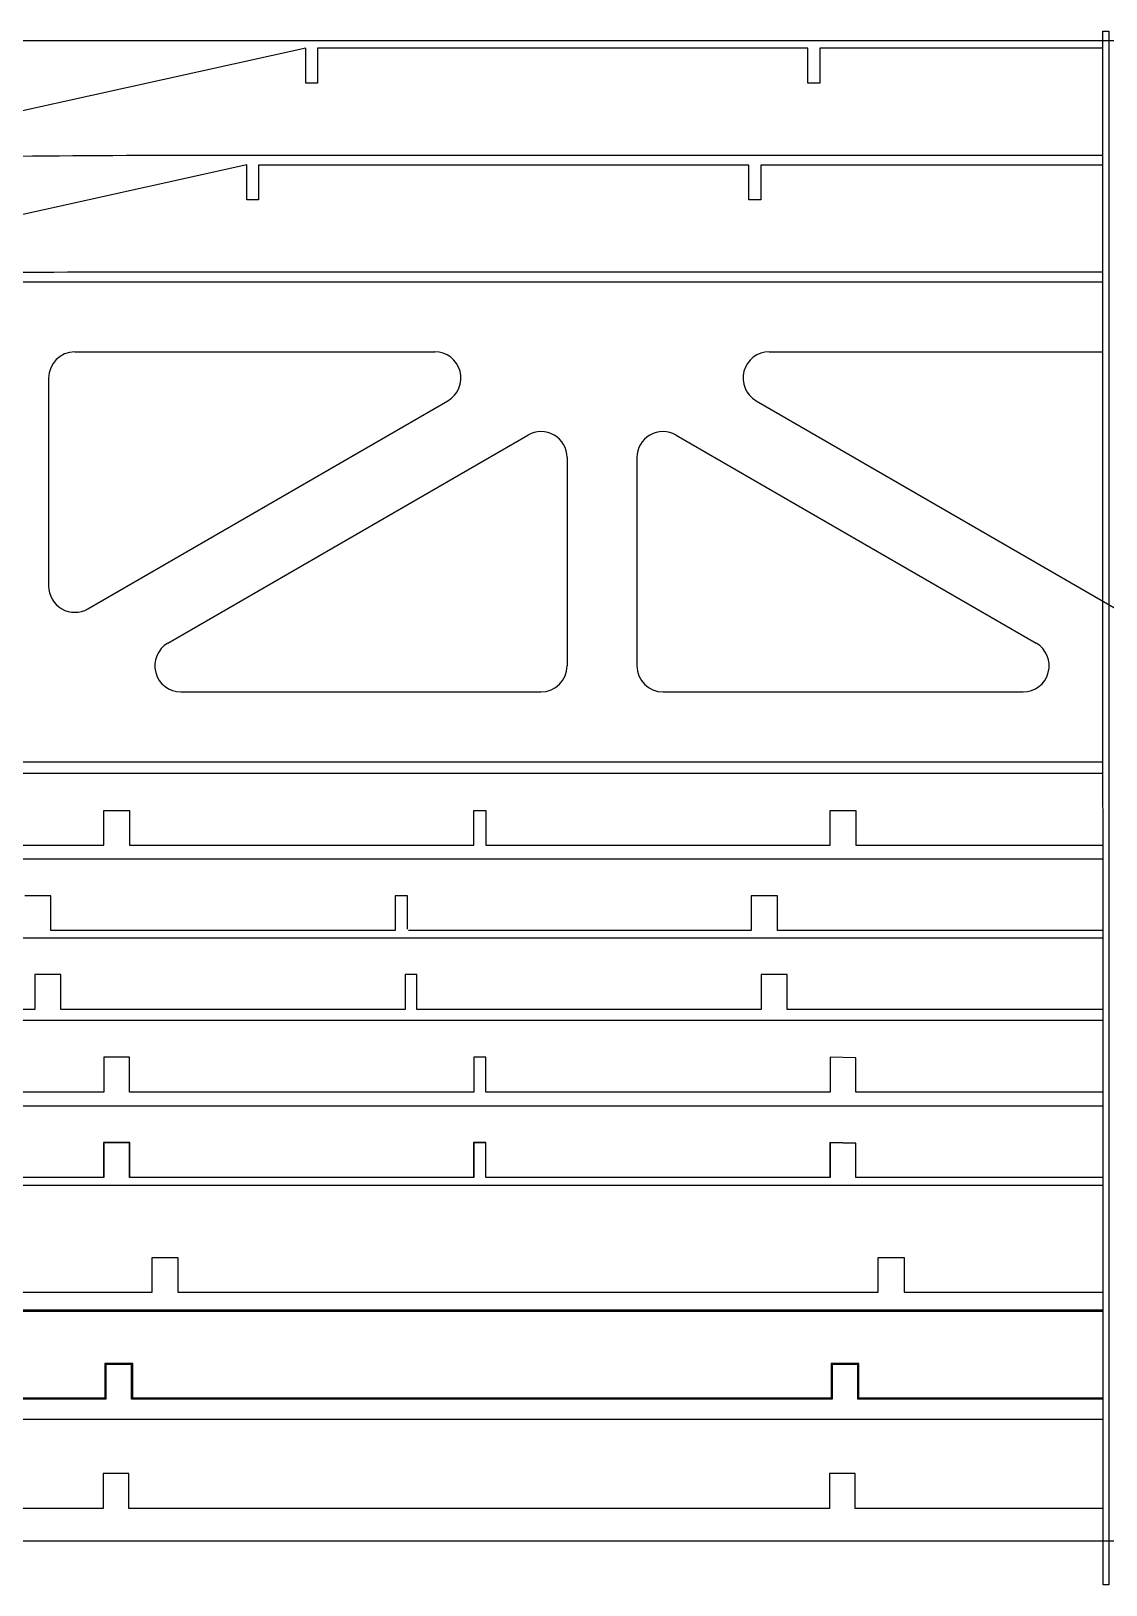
# Model space of a CAD drawing. Header units: inches. Extents: x -1514 to 1282, y -2074 to 286.
# Drawn here: x -799.86 to -769.04, y -1613.47 to -1568.93 of the extents above; entities that cross this region are included whole.
import ezdxf

# ---------------------------------------------------------------- set-up
doc = ezdxf.new("R2010")
doc.units = ezdxf.units.IN
doc.header["$LTSCALE"] = 0.1
doc.header["$MEASUREMENT"] = 0
doc.layers.add('pic', color=1, linetype='Continuous')

msp = doc.modelspace()

# ---------------------------------------------------------------- linework, layer by layer
at = {"color": 7, "linetype": 'Continuous', "lineweight": 25}
for p, q in [((-798.60572, -1578.12246), (-788.28235, -1578.12246)), ((-778.69341, -1578.12246), (-769.12137, -1578.12246)), ((-799.35572, -1578.87246), (-799.35572, -1584.8396)), ((-798.23039, -1585.48893), (-787.90703, -1579.52179)), ((-779.06874, -1579.52179), (-767.74538, -1586.06696)), ((-795.93658, -1586.47313), (-785.61321, -1580.50599)), ((-781.36256, -1580.50599), (-771.03919, -1586.47313)), ((-784.48788, -1581.15532), (-784.48788, -1587.12246)), ((-782.48788, -1581.15532), (-782.48788, -1587.12246)), ((-795.56125, -1587.87246), (-785.23788, -1587.87246)), ((-781.73788, -1587.87246), (-771.41452, -1587.87246))]:
    msp.add_line(p, q, dxfattribs=at)
for points in [[(-769.12283, -1569.41929), (-777.24351, -1569.41929), (-777.24351, -1570.41929), (-777.58351, -1570.41929), (-777.58351, -1569.41929), (-791.64351, -1569.41929), (-791.64351, -1570.41929), (-791.98351, -1570.41929), (-791.98351, -1569.41192), (-806.33909, -1572.5923, -0.00460088), (-794.05796, -1572.47929), (-792.01351, -1572.47929), (-791.61351, -1572.47929), (-777.61351, -1572.47929), (-777.21351, -1572.47929), (-769.12232, -1572.47929)], [(-769.12227, -1572.7651), (-778.93441, -1572.7651), (-778.93441, -1573.7651), (-779.27441, -1573.7651), (-779.27441, -1572.7651), (-793.33441, -1572.7651), (-793.33441, -1573.7651), (-793.67441, -1573.7651), (-793.67441, -1572.75772), (-808.02999, -1575.93811, -0.00460088), (-795.74886, -1575.8251), (-793.70441, -1575.8251), (-793.30441, -1575.8251), (-779.30441, -1575.8251), (-778.90441, -1575.8251), (-769.12176, -1575.8251)]]:
    msp.add_lwpolyline(points, format="xyb", dxfattribs=at)
for points in [[(-769.12171, -1576.12246), (-819.22355, -1576.12246), (-819.22355, -1589.87246), (-769.11941, -1589.87246)], [(-769.11936, -1590.20882), (-810.34007, -1590.20882)], [(-807.83776, -1592.26882), (-797.77776, -1592.26882), (-797.77776, -1591.26882), (-797.03776, -1591.26882), (-797.03776, -1592.26882), (-787.16351, -1592.26882), (-787.16351, -1591.26882), (-786.82351, -1591.26882), (-786.82351, -1592.26882), (-776.94927, -1592.26882), (-776.94927, -1591.26882), (-776.20927, -1591.26882), (-776.20927, -1592.26882), (-769.11901, -1592.26882)], [(-815.79922, -1592.65435), (-769.11895, -1592.65435)], [(-789.06205, -1594.66939), (-789.06205, -1593.71439), (-789.42086, -1593.71436), (-789.42086, -1594.71435), (-799.2951, -1594.71435), (-799.2951, -1593.71435), (-800.0351, -1593.71435)], [(-769.11861, -1594.71435), (-778.45662, -1594.71435), (-778.45662, -1593.71435), (-779.20663, -1593.71435), (-779.20663, -1594.71435), (-789.03542, -1594.71439)], [(-818.48801, -1594.91699), (-769.11857, -1594.91699)], [(-769.11823, -1596.97699), (-778.18073, -1596.97699), (-778.18073, -1595.97699), (-778.92073, -1595.97699), (-778.92073, -1596.97699), (-788.79498, -1596.97699), (-788.79498, -1595.97699), (-789.13498, -1595.97699), (-789.13498, -1596.97699), (-799.00922, -1596.97699), (-799.00922, -1595.97699), (-799.74922, -1595.97699), (-799.74922, -1596.97699), (-809.80922, -1596.97699)], [(-818.20814, -1597.28564), (-769.11818, -1597.28564)], [(-769.11783, -1599.34564), (-776.20928, -1599.34564), (-776.20928, -1598.36526), (-776.94928, -1598.34641), (-776.94928, -1599.34564), (-786.82352, -1599.34564), (-786.82352, -1598.34564), (-787.16352, -1598.34564), (-787.16352, -1599.34564), (-797.03776, -1599.34564), (-797.03776, -1598.34564), (-797.77776, -1598.34564), (-797.77776, -1599.34564), (-807.83776, -1599.34564)], [(-818.20814, -1599.73432), (-769.11777, -1599.73432)], [(-818.20808, -1599.73932), (-769.11777, -1599.73932)], [(-769.11743, -1601.79432), (-776.20928, -1601.79432), (-776.20928, -1600.81394), (-776.94928, -1600.79509), (-776.94928, -1601.79432), (-786.82352, -1601.79432), (-786.82352, -1600.79432), (-787.16352, -1600.79432), (-787.16352, -1601.79432), (-797.03776, -1601.79432), (-797.03776, -1600.79432), (-797.77776, -1600.79432), (-797.77776, -1601.79432), (-807.83776, -1601.79432)], [(-769.11743, -1601.78932), (-776.20428, -1601.78932), (-776.20428, -1600.80907), (-776.95428, -1600.78996), (-776.95428, -1601.78932), (-786.81852, -1601.78932), (-786.81852, -1600.78932), (-787.16852, -1600.78932), (-787.16852, -1601.78932), (-797.03276, -1601.78932), (-797.03276, -1600.78932), (-797.78276, -1600.78932), (-797.78276, -1601.78932), (-807.83276, -1601.78932)], [(-769.11739, -1602.02432), (-818.5054, -1602.02432)], [(-806.45234, -1605.08432), (-796.39234, -1605.08432), (-796.39234, -1604.08432), (-795.65234, -1604.08432), (-795.65234, -1605.08432), (-775.56385, -1605.08432), (-775.56385, -1604.08432), (-774.82385, -1604.08432), (-774.82385, -1605.08432), (-769.11688, -1605.08432)], [(-817.92814, -1605.5908), (-769.11679, -1605.5908)], [(-817.9281, -1605.6208), (-769.11679, -1605.6208)], [(-769.11636, -1608.1508), (-776.14807, -1608.1508), (-776.14807, -1607.1508), (-776.88807, -1607.1508), (-776.88807, -1608.1508), (-796.97655, -1608.1508), (-796.97655, -1607.1508), (-797.71655, -1607.1508), (-797.71655, -1608.1508), (-807.77655, -1608.1508)], [(-769.11637, -1608.1208), (-776.11807, -1608.1208), (-776.11807, -1607.1208), (-776.91807, -1607.1208), (-776.91807, -1608.1208), (-796.94655, -1608.1208), (-796.94655, -1607.1208), (-797.74655, -1607.1208), (-797.74655, -1608.1208), (-807.74655, -1608.1208)], [(-818.00693, -1608.71812), (-769.11627, -1608.71812)], [(-769.11584, -1611.27812), (-776.22686, -1611.27812), (-776.22686, -1610.27812), (-776.96686, -1610.27812), (-776.96686, -1611.27812), (-797.05534, -1611.27812), (-797.05534, -1610.27812), (-797.79534, -1610.27812), (-797.79534, -1611.27812), (-807.85534, -1611.27812)]]:
    msp.add_lwpolyline(points, dxfattribs=at)
for centre, start, end in [((-798.60572, -1578.87246), 90, 180), ((-788.28235, -1578.87246), 300.028911, 90), ((-778.69341, -1578.87246), 90, 239.971089), ((-785.23788, -1581.15532), 0, 120.028911), ((-781.73788, -1581.15532), 59.971089, 180), ((-798.60572, -1584.8396), 180, 300.028911), ((-795.56125, -1587.12246), 120.028911, 270), ((-771.41452, -1587.12246), 270, 59.971089), ((-785.23788, -1587.12246), 270, 0), ((-781.73788, -1587.12246), 180, 270)]:
    msp.add_arc(centre, 0.75, start, end, dxfattribs=at)
at = {"layer": 'pic'}
msp.add_lwpolyline([(-769.12291, -1568.92544), (-768.95785, -1568.93263), (-768.95041, -1613.47314), (-769.11548, -1613.46595)], close=True, dxfattribs=at)
at = {"layer": 'pic', "color": 1}
msp.add_lwpolyline([(-819.49842, -1612.20503), (-705.99842, -1612.20503), (-705.99842, -1569.20503), (-819.49842, -1569.20503)], close=True, dxfattribs=at)

doc.saveas('drawing.dxf')
